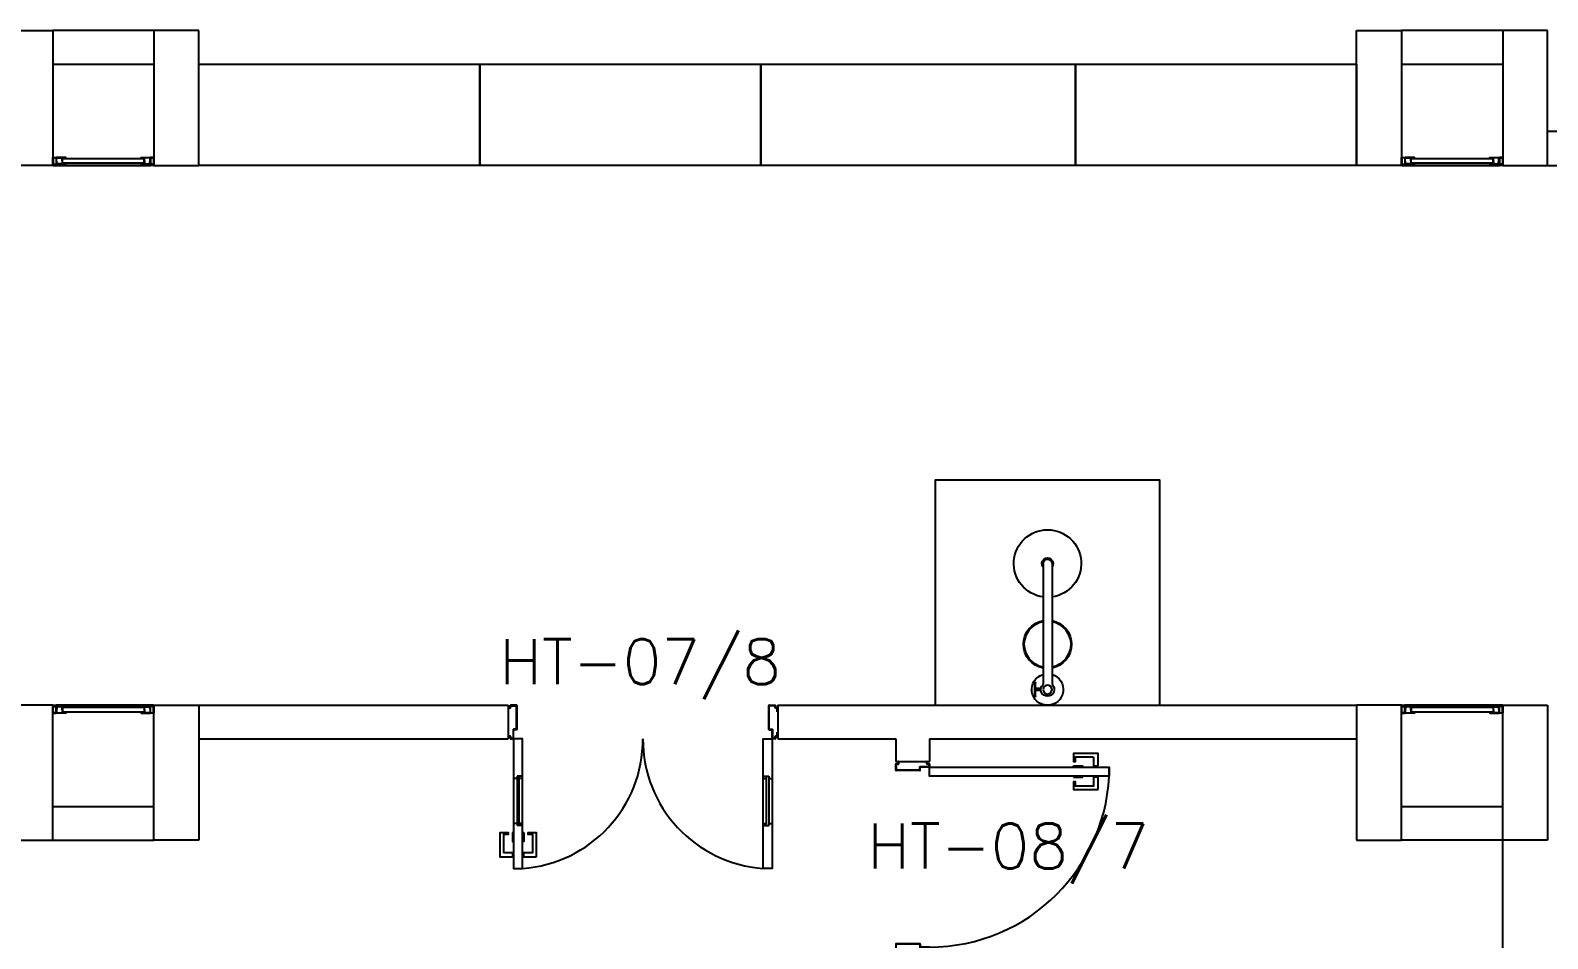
# Model space of a CAD drawing. Header units: millimetres. Extents: x 2128 to 2646, y 1972 to 2207.
# Drawn here: x 2458.31 to 2465.06, y 2101.2 to 2105.24 of the extents above; entities that cross this region are included whole.
import ezdxf

# ---------------------------------------------------------------- set-up
doc = ezdxf.new("R2010")
doc.units = ezdxf.units.MM
for name, color, linetype in [('A-WC', 2, 'Continuous'), ('AR-ALV', 2, 'Continuous'), ('AR-BANCOS', 1, 'Continuous'), ('AR-CHUVEIRO', 1, 'Continuous'), ('AR-ESQ', 1, 'Continuous'), ('AR-ESTC', 3, 'Continuous'), ('AR-LAY-OUT-EQUIPAMENTOS', 1, 'Continuous'), ('AR-PORTA', 1, 'Continuous'), ('BAN- VISTA', 2, 'Continuous'), ('BAN-TEXTO', 2, 'Continuous'), ('DT-ESQ-BAGUETE-C', 1, 'Continuous'), ('DT-ESQ-PERFIL CADEIRA-C', 2, 'Continuous'), ('DT-ESQ-PERFIL CADEIRA-V', 2, 'Continuous'), ('DT-ESQ-VENEZIANA-C', 1, 'Continuous'), ('DT-ESQ-VENEZIANA-V', 1, 'Continuous'), ('ENDEREÇO', 2, 'Continuous'), ('maçaneta', 1, 'Continuous'), ('mov', 1, 'Continuous'), ('PM-PERFIL U-C', 2, 'Continuous'), ('PM-VIDRO', 2, 'Continuous'), ('pm1', 2, 'Continuous'), ('pm2', 2, 'Continuous')]:
    doc.layers.add(name, color=color, linetype=linetype)
doc.styles.add('S12', font='simplex.shx', dxfattribs={"width": 1.1, "height": 0.12})
doc.styles.add('UNB1-100', font='simplex.shx', dxfattribs={"height": 0.2})

# ---------------------------------------------------------------- blocks, each defined once
blk = doc.blocks.new('BOX')
at = {"color": 1}
for p, q in [((-0.057, -0.1399), (-0.057, -0.1999)), ((-0.053, -0.1399), (-0.053, -0.1999)), ((-0.03, -0.1649), (-0.053, -0.1649)), ((-0.03, -0.1749), (-0.053, -0.1749)), ((-0.02, -0.7299), (-0.02, -0.1922)), ((0.02, -0.7299), (0.02, -0.1922))]:
    blk.add_line(p, q, dxfattribs=at)
blk.add_circle((0, -0.1699), 0.02, dxfattribs=at)
for centre, radius, start, end in [((0, -0.1699), 0.0699, 286.63481, 253.36519), ((-0.055, -0.1399), 0.002, 0, 180), ((-0.055, -0.1999), 0.002, 180, 0), ((0, -0.1699), 0.03, 311.81031, 228.18969), ((0, -0.3708), 0.1072, 100.75318, 259.24682), ((0, -0.3708), 0.1032, 100.75318, 259.24682), ((0, -0.3708), 0.1032, 280.75318, 79.24682), ((0, -0.3708), 0.1072, 280.75318, 79.24682), ((0, -0.7299), 0.15, 97.66226, 82.33774), ((0, -0.7299), 0.025, 143.1301, 36.8699), ((0, -0.7299), 0.02, 180, 0)]:
    blk.add_arc(centre, radius, start, end, dxfattribs=at)
blk = doc.blocks.new('chuvemerg-p')
at = {"layer": 'A-WC', "xscale": 4.000000000000012, "yscale": 4.000000000000012, "zscale": 4.000000000000012, "rotation": 315.0000000000003}
blk.add_blockref('BOX', (0, 0), dxfattribs=at)
blk = doc.blocks.new('chuveiro-emerg')
at = {"layer": 'AR-LAY-OUT-EQUIPAMENTOS'}
blk.add_lwpolyline([(0, 0.5), (1, 0.5), (1, -0.5), (0, -0.5)], close=True, dxfattribs=at)
at = {"layer": 'AR-LAY-OUT-EQUIPAMENTOS', "xscale": 0.250000000000002, "yscale": 0.250000000000002, "zscale": 0.250000000000002, "rotation": 135}
blk.add_blockref('chuvemerg-p', (-0.1, 0), dxfattribs=at)
blk = doc.blocks.new('BAN1')
at = {"layer": 'BAN- VISTA'}
blk.add_lwpolyline([(1.25, -0.45), (0, -0.45), (0, 0), (1.25, 0)], close=True, dxfattribs=at)
at = {"layer": 'BAN-TEXTO', "style": 'S12'}
for tag, p, flags in [('BANCO', (0.0294, -0.1465), 2), ('TAMANHO', (0.0294, -0.3465), 3), ('ACABAMENTO', (0.0294, -0.5465), 3), ('PÉS', (0.0294, -0.7465), 3)]:
    blk.add_attdef(tag, p, '', height=0.12, dxfattribs=dict(at, flags=flags))
blk = doc.blocks.new('BAN3')
at = {"layer": 'BAN- VISTA'}
blk.add_lwpolyline([(1.4, -0.45), (0, -0.45), (0, 0), (1.4, 0)], close=True, dxfattribs=at)
at = {"layer": 'BAN-TEXTO', "style": 'S12'}
for tag, p, flags in [('BANCO', (0.0294, -0.1465), 2), ('TAMANHO', (0.0294, -0.3465), 3), ('ACABAMENTO', (0.0294, -0.5465), 3), ('PÉS', (0.0294, -0.7465), 3)]:
    blk.add_attdef(tag, p, '', height=0.12, dxfattribs=dict(at, flags=flags))
blk = doc.blocks.new('EF01-P')
at = {"layer": 'DT-ESQ-BAGUETE-C', "ltscale": 0.1}
for points in [[(0.0015, 0.035), (0.015, 0.035), (0.015, 0.0335), (0.0015, 0.0335), (0.0015, 0.005), (0.015, 0.005), (0.015, 0.0035), (0.0015, 0.0035, -0.414214), (0, 0.005), (0, 0.0335, -0.414214)], [(0.4485, 0.035), (0.435, 0.035), (0.435, 0.0335), (0.4485, 0.0335), (0.4485, 0.005), (0.435, 0.005), (0.435, 0.0035), (0.4485, 0.0035, 0.414214), (0.45, 0.005), (0.45, 0.0335, 0.414214)]]:
    blk.add_lwpolyline(points, format="xyb", close=True, dxfattribs=at)
at = {"layer": 'DT-ESQ-PERFIL CADEIRA-C', "ltscale": 0.1}
for points in [[(0.01, 0.0015), (0.01, 0.003), (0.0015, 0.003, 1), (0.0015, 0), (0.015, 0, 0.414214), (0.0165, 0.0015), (0.0165, 0.0335), (0.043, 0.0335)], [(0.043, 0.0065), (0.018, 0.0065), (0.018, 0.0165), (0.0165, 0.0165), (0.0165, 0.0065, 0.414214), (0.018, 0.005), (0.043, 0.005), (0.0565, 0.005, 1), (0.0565, 0.008), (0.043, 0.008), (0.043, 0.02), (0.043, 0.032), (0.0565, 0.032, 1), (0.0565, 0.035), (0.043, 0.035), (0.0165, 0.035, 0.414214), (0.015, 0.0335), (0.015, 0.0015), (0.0015, 0.0015)], [(0.0415, 0.02), (0.0415, 0.032, -0.414214), (0.043, 0.0335), (0.0565, 0.0335)], [(0.0415, 0.02), (0.0415, 0.008, 0.414214), (0.043, 0.0065), (0.0565, 0.0065)], [(0.407, 0.0065), (0.432, 0.0065), (0.432, 0.0165), (0.4335, 0.0165), (0.4335, 0.0065, -0.414214), (0.432, 0.005), (0.407, 0.005), (0.3935, 0.005, -1), (0.3935, 0.008), (0.407, 0.008), (0.407, 0.02), (0.407, 0.032), (0.3935, 0.032, -1), (0.3935, 0.035), (0.407, 0.035), (0.4335, 0.035, -0.414214), (0.435, 0.0335), (0.435, 0.0015), (0.4485, 0.0015)], [(0.4085, 0.02), (0.4085, 0.032, 0.414214), (0.407, 0.0335), (0.3935, 0.0335)], [(0.4085, 0.02), (0.4085, 0.008, -0.414214), (0.407, 0.0065), (0.3935, 0.0065)], [(0.44, 0.0015), (0.44, 0.003), (0.4485, 0.003, -1), (0.4485, 0), (0.435, 0, -0.414214), (0.4335, 0.0015), (0.4335, 0.0335), (0.407, 0.0335)]]:
    blk.add_lwpolyline(points, format="xyb", dxfattribs=at)
at = {"layer": 'DT-ESQ-PERFIL CADEIRA-V', "ltscale": 0.1}
blk.add_line((0.015, 0), (0.435, 0), dxfattribs=at)
at = {"layer": 'DT-ESQ-VENEZIANA-C', "ltscale": 0.1}
for p, q in [((0.043, 0.0105), (0.407, 0.0105)), ((0.043, 0.009), (0.407, 0.009))]:
    blk.add_line(p, q, dxfattribs=at)
at = {"layer": 'DT-ESQ-VENEZIANA-V', "ltscale": 0.1}
blk.add_line((0.043, 0.031), (0.407, 0.031), dxfattribs=at)
blk = doc.blocks.new('PM3')
at = {"layer": 'maçaneta'}
for points in [[(0.02, 0.825), (-0.035, 0.825), (-0.035, 0.715), (0, 0.715), (0, 0.725), (-0.02, 0.725), (-0.02, 0.8035, -0.414214), (-0.0185, 0.805), (0.02, 0.805)], [(0.125, 0.825), (0.07, 0.825), (0.07, 0.805), (0.1085, 0.805, -0.414214), (0.11, 0.8035), (0.11, 0.725), (0.09, 0.725), (0.09, 0.715), (0.125, 0.715)]]:
    blk.add_lwpolyline(points, format="xyb", close=True, dxfattribs=at)
for points in [[(0.02, 0.715), (0.02, 0.755), (0.025, 0.755), (0.025, 0.715)], [(0.07, 0.715), (0.07, 0.755), (0.065, 0.755), (0.065, 0.715)]]:
    blk.add_lwpolyline(points, close=True, dxfattribs=at)
at = {"layer": 'mov'}
blk.add_arc((0.025, 0.075), 0.8, 0, 90, dxfattribs=at)
at = {"layer": 'PM-PERFIL U-C'}
for p, q in [((0.01, 0.065), (0.01, 0.0735)), ((0.0115, 0.075), (0.0235, 0.075)), ((0.012, 0.073), (0.012, 0.0645)), ((0.023, 0.073), (0.012, 0.073)), ((0.023, 0.0335), (0.023, 0.073)), ((0.025, 0.0735), (0.025, 0.034)), ((0.825, 0.0735), (0.825, 0.034)), ((0.8385, 0.075), (0.8265, 0.075)), ((0.827, 0.073), (0.838, 0.073)), ((0.827, 0.0335), (0.827, 0.073)), ((0.838, 0.073), (0.838, 0.0645)), ((0.84, 0.065), (0.84, 0.0735)), ((0, 0.045), (0, 0.0635)), ((0.002, 0.045), (0, 0.045)), ((0.0015, 0.065), (0.01, 0.065)), ((0.002, 0.063), (0.002, 0.045)), ((0.0105, 0.063), (0.002, 0.063)), ((0.038, 0.032), (0.0245, 0.032)), ((0.0385, 0.034), (0.025, 0.034)), ((0.038, 0.032), (0.038, -0.073)), ((0.04, 0.0325), (0.04, -0.0735)), ((0.81, 0.0325), (0.81, -0.0735)), ((0.8115, 0.034), (0.825, 0.034)), ((0.812, 0.032), (0.8255, 0.032)), ((0.812, 0.032), (0.812, -0.073)), ((0.8395, 0.063), (0.848, 0.063)), ((0.8485, 0.065), (0.84, 0.065)), ((0.848, 0.063), (0.848, 0.045)), ((0.848, 0.045), (0.85, 0.045)), ((0.85, 0.045), (0.85, 0.0635)), ((0, -0.045), (0.002, -0.045)), ((0, -0.0635), (0, -0.045)), ((0.01, -0.065), (0.0015, -0.065)), ((0.002, -0.045), (0.002, -0.063)), ((0.002, -0.063), (0.0105, -0.063)), ((0.01, -0.0735), (0.01, -0.065)), ((0.012, -0.0645), (0.012, -0.073)), ((0.838, -0.0645), (0.838, -0.073)), ((0.848, -0.063), (0.8395, -0.063)), ((0.84, -0.0735), (0.84, -0.065)), ((0.84, -0.065), (0.8485, -0.065)), ((0.85, -0.045), (0.848, -0.045)), ((0.848, -0.045), (0.848, -0.063)), ((0.85, -0.0635), (0.85, -0.045)), ((0.0385, -0.075), (0.0115, -0.075)), ((0.012, -0.073), (0.038, -0.073)), ((0.8115, -0.075), (0.8385, -0.075)), ((0.838, -0.073), (0.812, -0.073))]:
    blk.add_line(p, q, dxfattribs=at)
for centre, start, end in [((0.0115, 0.0735), 90, 180), ((0.0235, 0.0735), 360, 90), ((0.8265, 0.0735), 90, 180), ((0.8385, 0.0735), 0, 90), ((0.0015, 0.0635), 90, 180), ((0.0105, 0.0645), 270, 0), ((0.0245, 0.0335), 180, 270), ((0.0385, 0.0325), 0, 90), ((0.8115, 0.0325), 90, 180), ((0.8255, 0.0335), 270, 0), ((0.8395, 0.0645), 180, 270), ((0.8485, 0.0635), 0, 90), ((0.0015, -0.0635), 180, 270), ((0.0105, -0.0645), 0, 90), ((0.8395, -0.0645), 90, 180), ((0.8485, -0.0635), 270, 0), ((0.0115, -0.0735), 180, 270), ((0.0385, -0.0735), 269.93864, 0), ((0.8115, -0.0735), 180, 270.06136), ((0.8385, -0.0735), 270, 0)]:
    blk.add_arc(centre, 0.0015, start, end, dxfattribs=at)
at = {"layer": 'pm1'}
blk.add_lwpolyline([(0.065, 0.875), (0.065, 0.075), (0.025, 0.075), (0.025, 0.875)], close=True, dxfattribs=at)
blk = doc.blocks.new('marco-d')
at = {"layer": 'PM-PERFIL U-C'}
for p, q in [((-0.0135, 0), (-0.0015, 0)), ((-0.025, -0.03), (-0.025, -0.0115)), ((-0.023, -0.03), (-0.025, -0.03)), ((-0.0235, -0.01), (-0.015, -0.01)), ((-0.0145, -0.012), (-0.023, -0.012)), ((-0.023, -0.012), (-0.023, -0.03)), ((-0.015, -0.01), (-0.015, -0.0015)), ((-0.002, -0.002), (-0.013, -0.002)), ((-0.013, -0.002), (-0.013, -0.0105)), ((-0.002, -0.0415), (-0.002, -0.002)), ((0.013, -0.043), (-0.0005, -0.043)), ((0, -0.0015), (0, -0.041)), ((0.0135, -0.041), (0, -0.041)), ((0.013, -0.043), (0.013, -0.148)), ((0.015, -0.0425), (0.015, -0.1485)), ((-0.025, -0.1385), (-0.025, -0.12)), ((-0.025, -0.12), (-0.023, -0.12)), ((-0.023, -0.12), (-0.023, -0.138)), ((-0.015, -0.14), (-0.0235, -0.14)), ((-0.023, -0.138), (-0.0145, -0.138)), ((-0.015, -0.1485), (-0.015, -0.14)), ((0.0135, -0.15), (-0.0135, -0.15)), ((-0.013, -0.1395), (-0.013, -0.148)), ((-0.013, -0.148), (0.013, -0.148))]:
    blk.add_line(p, q, dxfattribs=at)
for centre, start, end in [((-0.0135, -0.0015), 90, 180), ((-0.0015, -0.0015), 360, 90), ((-0.0235, -0.0115), 90, 180), ((-0.0145, -0.0105), 270, 0), ((-0.0005, -0.0415), 180, 270), ((0.0135, -0.0425), 0, 90), ((-0.0235, -0.1385), 180, 270), ((-0.0135, -0.1485), 180, 270), ((-0.0145, -0.1395), 0, 90), ((0.0135, -0.1485), 269.93864, 0)]:
    blk.add_arc(centre, 0.0015, start, end, dxfattribs=at)
blk = doc.blocks.new('marco-e')
at = {"layer": 'PM-PERFIL U-C'}
for p, q in [((-0.015, -0.0425), (-0.015, -0.1485)), ((-0.0135, -0.041), (0, -0.041)), ((-0.013, -0.043), (0.0005, -0.043)), ((-0.013, -0.043), (-0.013, -0.148)), ((0, -0.0015), (0, -0.041)), ((0.0135, 0), (0.0015, 0)), ((0.002, -0.0415), (0.002, -0.002)), ((0.002, -0.002), (0.013, -0.002)), ((0.013, -0.002), (0.013, -0.0105)), ((0.0145, -0.012), (0.023, -0.012)), ((0.015, -0.01), (0.015, -0.0015)), ((0.0235, -0.01), (0.015, -0.01)), ((0.023, -0.012), (0.023, -0.03)), ((0.023, -0.03), (0.025, -0.03)), ((0.025, -0.03), (0.025, -0.0115)), ((0.025, -0.12), (0.023, -0.12)), ((0.023, -0.12), (0.023, -0.138)), ((0.025, -0.1385), (0.025, -0.12)), ((-0.0135, -0.15), (0.0135, -0.15)), ((0.013, -0.148), (-0.013, -0.148)), ((0.013, -0.1395), (0.013, -0.148)), ((0.023, -0.138), (0.0145, -0.138)), ((0.015, -0.14), (0.0235, -0.14)), ((0.015, -0.1485), (0.015, -0.14))]:
    blk.add_line(p, q, dxfattribs=at)
for centre, start, end in [((-0.0135, -0.0425), 90, 180), ((0.0015, -0.0015), 90, 180), ((0.0005, -0.0415), 270, 0), ((0.0145, -0.0105), 180, 270), ((0.0135, -0.0015), 0, 90), ((0.0235, -0.0115), 0, 90), ((-0.0135, -0.1485), 180, 270.06136), ((0.0145, -0.1395), 90, 180), ((0.0135, -0.1485), 270, 0), ((0.0235, -0.1385), 270, 0)]:
    blk.add_arc(centre, 0.0015, start, end, dxfattribs=at)
blk = doc.blocks.new('PM6V')
at = {"layer": 'maçaneta'}
for points in [[(1.075, 0.675), (1.13, 0.675), (1.13, 0.655), (1.0915, 0.655, 0.414214), (1.09, 0.6535), (1.09, 0.575), (1.11, 0.575), (1.11, 0.565), (1.075, 0.565)], [(1.18, 0.675), (1.235, 0.675), (1.235, 0.565), (1.2, 0.565), (1.2, 0.575), (1.22, 0.575), (1.22, 0.6535, 0.414214), (1.2185, 0.655), (1.18, 0.655)]]:
    blk.add_lwpolyline(points, format="xyb", close=True, dxfattribs=at)
for points in [[(1.13, 0.565), (1.13, 0.605), (1.135, 0.605), (1.135, 0.565)], [(1.18, 0.565), (1.18, 0.605), (1.175, 0.605), (1.175, 0.565)]]:
    blk.add_lwpolyline(points, close=True, dxfattribs=at)
at = {"layer": 'mov'}
for centre, start, end in [((0.025, 0.1514), 359.86061, 86.01115), ((1.175, 0.1514), 93.98885, 180.13939)]:
    blk.add_arc(centre, 0.575, start, end, dxfattribs=at)
at = {"layer": 'PM-VIDRO'}
for p, q in [((0.04, 0.325), (0.04, 0.525)), ((0.05, 0.525), (0.05, 0.325)), ((1.15, 0.525), (1.15, 0.325)), ((1.16, 0.325), (1.16, 0.525))]:
    blk.add_line(p, q, dxfattribs=at)
at = {"layer": 'pm1'}
for p, q in [((0.04, 0.525), (0.025, 0.525)), ((0.065, 0.535), (0.04, 0.535)), ((0.04, 0.525), (0.04, 0.535)), ((0.05, 0.535), (0.05, 0.525)), ((0.065, 0.525), (0.05, 0.525)), ((0.065, 0.535), (0.065, 0.525)), ((1.135, 0.535), (1.135, 0.525)), ((1.135, 0.535), (1.16, 0.535)), ((1.135, 0.525), (1.15, 0.525)), ((1.15, 0.535), (1.15, 0.525)), ((1.16, 0.525), (1.16, 0.535)), ((1.16, 0.525), (1.175, 0.525)), ((0.04, 0.325), (0.025, 0.325)), ((0.04, 0.315), (0.04, 0.325)), ((0.065, 0.315), (0.04, 0.315)), ((0.065, 0.325), (0.05, 0.325)), ((0.05, 0.325), (0.05, 0.315)), ((0.065, 0.325), (0.065, 0.315)), ((1.135, 0.325), (1.135, 0.315)), ((1.135, 0.325), (1.15, 0.325)), ((1.135, 0.315), (1.16, 0.315)), ((1.15, 0.325), (1.15, 0.315)), ((1.16, 0.315), (1.16, 0.325)), ((1.16, 0.325), (1.175, 0.325))]:
    blk.add_line(p, q, dxfattribs=at)
for points in [[(0.025, 0.525), (0.025, 0.725), (0.065, 0.725), (0.065, 0.525)], [(1.175, 0.525), (1.175, 0.725), (1.135, 0.725), (1.135, 0.525)], [(0.065, 0.325), (0.065, 0.15), (0.025, 0.15), (0.025, 0.325)], [(1.135, 0.325), (1.135, 0.15), (1.175, 0.15), (1.175, 0.325)]]:
    blk.add_lwpolyline(points, dxfattribs=at)
at = {"layer": 'pm2'}
for p, q in [((0.025, 0.325), (0.025, 0.525)), ((0.065, 0.525), (0.065, 0.325)), ((1.135, 0.525), (1.135, 0.325)), ((1.175, 0.325), (1.175, 0.525))]:
    blk.add_line(p, q, dxfattribs=at)
at = {"layer": 'pm1'}
for name, p in [('marco-d', (0.025, 0.15)), ('marco-e', (1.175, 0.15))]:
    blk.add_blockref(name, p, dxfattribs=at)

msp = doc.modelspace()

# ---------------------------------------------------------------- linework, layer by layer
at = {"layer": 'AR-ALV'}
for p, q in [((2458.8615, 2105.2401), (2458.4115, 2105.2401)), ((2464.8615, 2105.2401), (2464.4115, 2105.2401)), ((2458.4115, 2105.0901), (2458.8615, 2105.0901)), ((2459.0615, 2105.0901), (2464.2115, 2105.0901)), ((2464.4115, 2105.0901), (2464.8615, 2105.0901)), ((2465.1615, 2104.7901), (2465.0615, 2104.7901)), ((2465.0615, 2104.6401), (2465.1615, 2104.6401)), ((2459.0615, 2102.2401), (2460.4365, 2102.2401)), ((2460.4365, 2102.2401), (2460.4365, 2102.0901)), ((2461.6365, 2102.2401), (2461.6365, 2102.0901)), ((2461.6365, 2102.2401), (2464.2115, 2102.2401)), ((2459.0615, 2102.0901), (2460.4365, 2102.0901)), ((2461.6365, 2102.0901), (2462.1615, 2102.0901)), ((2462.1615, 2102.0901), (2462.1615, 2101.9901)), ((2462.3115, 2102.0901), (2462.3115, 2101.9901)), ((2462.3115, 2102.0901), (2464.2115, 2102.0901)), ((2462.1615, 2101.9901), (2462.3115, 2101.9901)), ((2458.4115, 2101.7901), (2458.8615, 2101.7901)), ((2464.4115, 2101.7901), (2464.8615, 2101.7901)), ((2458.4115, 2101.6401), (2458.8615, 2101.6401)), ((2464.8615, 2101.6401), (2464.4115, 2101.6401)), ((2464.8615, 2093.9151), (2464.8615, 2101.6401))]:
    msp.add_line(p, q, dxfattribs=at)
at = {"layer": 'AR-ESTC'}
for p, q in [((2458.2115, 2105.2401), (2458.4115, 2105.2401)), ((2458.4115, 2105.2401), (2458.4115, 2104.6401)), ((2459.0615, 2105.2401), (2458.8615, 2105.2401)), ((2458.8615, 2105.2401), (2458.8615, 2104.6401)), ((2459.0615, 2104.6401), (2459.0615, 2105.2401)), ((2464.2115, 2104.6401), (2464.2115, 2105.2401)), ((2464.2115, 2105.2401), (2464.4115, 2105.2401)), ((2464.4115, 2105.2401), (2464.4115, 2104.6401)), ((2465.0615, 2105.2401), (2464.8615, 2105.2401)), ((2464.8615, 2105.2401), (2464.8615, 2104.6401)), ((2465.0615, 2104.6401), (2465.0615, 2105.2401)), ((2458.4115, 2104.6401), (2458.2115, 2104.6401)), ((2458.8615, 2104.6401), (2459.0615, 2104.6401)), ((2464.4115, 2104.6401), (2464.2115, 2104.6401)), ((2464.8615, 2104.6401), (2465.0615, 2104.6401)), ((2458.4115, 2102.2401), (2458.2115, 2102.2401)), ((2458.4115, 2101.6401), (2458.4115, 2102.2401)), ((2458.8615, 2102.2401), (2459.0615, 2102.2401)), ((2458.8615, 2101.6401), (2458.8615, 2102.2401)), ((2459.0615, 2102.2401), (2459.0615, 2101.6401)), ((2464.4115, 2102.2401), (2464.2115, 2102.2401)), ((2464.2115, 2102.2401), (2464.2115, 2101.6401)), ((2464.4115, 2101.6401), (2464.4115, 2102.2401)), ((2464.8615, 2102.2401), (2465.0615, 2102.2401)), ((2464.8615, 2101.6401), (2464.8615, 2102.2401)), ((2465.0615, 2102.2401), (2465.0615, 2101.6401)), ((2458.2115, 2101.6401), (2458.4115, 2101.6401)), ((2459.0615, 2101.6401), (2458.8615, 2101.6401)), ((2464.2115, 2101.6401), (2464.4115, 2101.6401)), ((2465.0615, 2101.6401), (2464.8615, 2101.6401))]:
    msp.add_line(p, q, dxfattribs=at)

# ---------------------------------------------------------------- block references
at = {"rotation": 180}
msp.add_blockref('PM6V', (2461.6365, 2102.2401), dxfattribs=at)
at = {"layer": 'AR-BANCOS'}
for name, p in [('BAN1', (2459.0615, 2105.0901)), ('BAN1', (2460.3115, 2105.0901)), ('BAN3', (2461.5615, 2105.0901)), ('BAN1', (2462.9615, 2105.0901))]:
    msp.add_blockref(name, p, dxfattribs=at)
at = {"layer": 'AR-CHUVEIRO', "xscale": -1, "rotation": 270}
msp.add_blockref('chuveiro-emerg', (2462.8365, 2102.2401), dxfattribs=at)
at = {"layer": 'AR-ESQ'}
for p in [(2458.4115, 2104.6401), (2464.4115, 2104.6401)]:
    msp.add_blockref('EF01-P', p, dxfattribs=at)
at = {"layer": 'AR-ESQ', "rotation": 180}
for p in [(2458.8615, 2102.2401), (2464.8615, 2102.2401)]:
    msp.add_blockref('EF01-P', p, dxfattribs=at)
at = {"layer": 'AR-PORTA', "rotation": 270}
msp.add_blockref('PM3', (2462.2365, 2101.9901), dxfattribs=at)

# ---------------------------------------------------------------- texts
at = {"layer": 'ENDEREÇO', "style": 'UNB1-100'}
for s, p in [('HT-07/8', (2460.3988, 2102.3339)), ('HT-08/7', (2462.0358, 2101.5142))]:
    msp.add_text(s, height=0.2, dxfattribs=at).set_placement(p)

doc.saveas('drawing.dxf')
